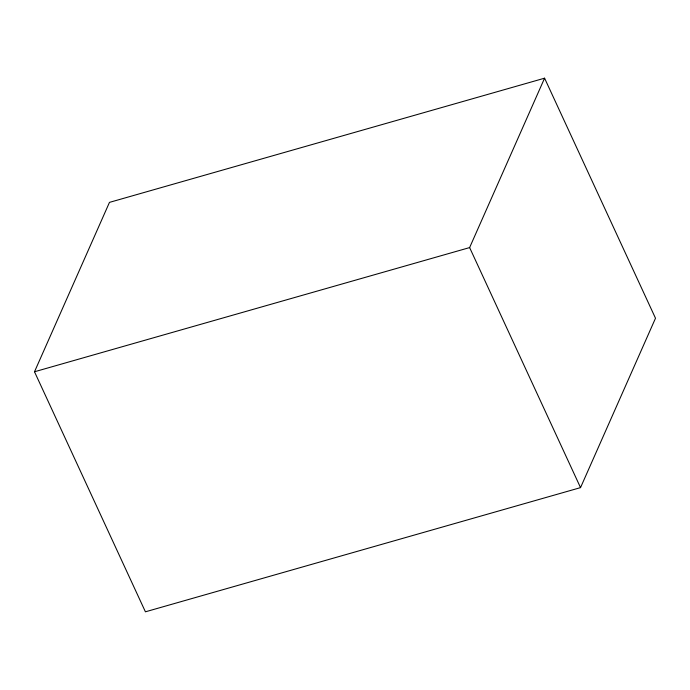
<?xml version="1.0" encoding="UTF-8"?>
<svg xmlns="http://www.w3.org/2000/svg" width="690" height="690" viewBox="0 0 690 690"><rect width="100%" height="100%" fill="white"/><g stroke="black" fill="none" stroke-linecap="round" stroke-linejoin="round"><path stroke-width="1.03" d="M34.5 371.763L109.469 202.377L544.582 78.186L655.5 318.237L580.532 487.623L145.417 611.814L34.5 371.763L469.623 247.581L544.582 78.186M469.623 247.581L580.532 487.623"/></g></svg>
